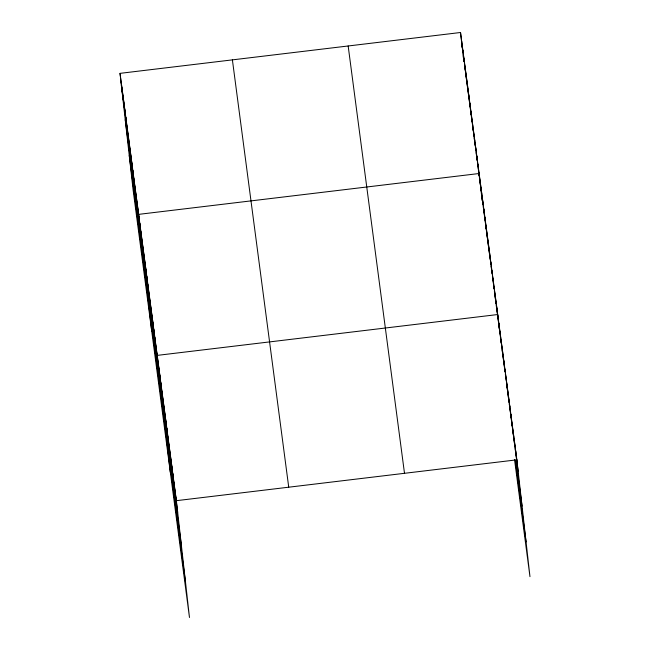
<?xml version="1.0" encoding="UTF-8"?>
<svg xmlns="http://www.w3.org/2000/svg" width="650" height="650" viewBox="0 0 650 650"><rect width="100%" height="100%" fill="white"/><g stroke="black" fill="none" stroke-linecap="round" stroke-linejoin="round"><path stroke-width="0.97" d="M120.031 73.353L176.369 500.679L189.475 617.5L133.136 190.174L120.031 73.353L460.525 32.5L516.864 459.826L529.969 576.648L514.524 459.509M176.369 500.679L516.864 459.826M462.865 51.927L461.825 44.086L462.264 47.946M463.117 53.885L464.149 61.717L462.849 50.131M464.409 63.676L467.512 87.181M467.634 88.156L468.796 96.972L467.496 85.386M468.926 97.947L472.03 121.452M472.672 126.352L470.982 111.824M472.932 128.31L473.322 131.243M473.574 133.201L473.964 136.143M474.224 138.101L474.606 141.042L473.306 129.447M474.866 143L475.256 145.933M475.516 147.891L475.767 149.849L474.468 138.263M476.157 152.791L477.189 160.623M477.449 162.581L477.969 166.498M478.091 167.481L478.481 170.414M478.741 172.38L479.253 176.296L477.953 164.702M479.383 177.271L480.415 185.104L479.115 173.518L138.621 214.37L151.726 331.191M480.675 187.062L481.577 193.919L480.277 182.333M481.967 196.861L482.999 204.693M483.259 206.651L483.779 210.568M483.901 211.551L485.062 220.358L483.762 208.772M485.192 221.341L489.588 254.637L488.41 244.026M489.71 255.613L490.23 259.537M490.49 261.495L490.872 264.428L489.572 252.842M491.132 266.386L491.522 269.327M491.782 271.286L492.034 273.244L490.734 261.658M492.424 276.177L492.814 279.118M493.456 284.017L491.896 270.465M493.716 285.976L494.106 288.909L493.058 279.281M494.358 290.867L494.747 293.808M495.007 295.766L495.519 299.683L494.219 288.096M495.649 300.666L496.039 303.599M496.299 305.557L497.331 313.398M497.591 315.356L499.964 333.393M500.207 335.205L500.565 337.927M500.801 339.747L501.28 343.379M501.524 345.191L501.881 347.921M502.125 349.733L502.596 353.364L501.296 341.778M502.718 354.274L504.514 367.892M504.757 369.712L504.993 371.532L503.693 359.938M505.351 374.254L505.83 377.886M508.462 397.865L504.887 369.021M508.584 398.767L509.064 402.399M509.308 404.219L509.665 406.941M509.901 408.761L510.38 412.392M510.624 414.204L513.614 436.906M513.849 438.726L514.93 446.899M515.166 448.711L515.645 452.343M515.767 453.253L518.164 471.413M516.076 460.736L522.056 506.139M515.296 460.192L526.069 541.921M348.164 45.979L404.495 473.306M232.399 59.873L288.73 487.199M121.331 84.939L177.669 512.265M125.231 119.665L181.561 546.991M129.244 155.447L185.575 582.774M515.661 450.743L516.961 462.337M514.467 441.667L515.661 452.286M513.273 432.583L514.572 444.169M512.07 423.507L513.37 435.094M510.876 414.424L512.176 426.01M509.681 405.34L510.981 416.934M508.479 396.264L509.673 406.884M507.284 387.181L508.479 397.808M506.09 378.097L507.39 389.691M502.499 350.862L503.799 362.448M500.102 332.694L501.296 343.322M498.907 323.619L500.094 334.238M499.33 329.022L497.705 314.535L157.211 355.387L170.316 472.209M499.549 330.947L499.874 333.84M496.543 305.719L497.843 317.314M495.381 296.912L496.681 308.498M487.248 235.211L488.548 246.805M486.086 226.403L487.386 237.989M484.924 217.588L486.224 229.174M482.601 199.956L483.795 210.584M481.439 191.149L482.739 202.735M480.634 187.037L481.065 190.897M481.284 192.822L481.609 195.715M481.934 198.616L482.154 200.541M476.791 155.894L477.986 166.514M475.629 147.079L476.929 158.665M472.144 120.64L473.338 131.259M469.82 103.009L471.12 114.595M468.658 94.193L469.958 105.787M466.334 76.57L467.529 87.189M465.173 67.754L466.473 79.341M464.011 58.939L465.311 70.533M461.687 41.316L462.881 51.935M460.525 32.5L461.614 42.161M462.475 49.879L462.8 52.772M463.125 55.664L463.344 57.598M175.167 491.595L176.467 503.189M173.972 482.519L175.273 494.106M172.778 473.436L174.078 485.022M171.576 464.352L172.876 475.946M170.381 455.276L171.681 466.863M169.187 446.192L170.487 457.787M167.984 437.117L169.284 448.703M166.79 428.033L168.09 439.619M165.596 418.949L166.896 430.544M164.393 409.874L165.693 421.46M163.199 400.79L164.499 412.376M162.004 391.706L163.304 403.301M160.802 382.631L162.102 394.217M159.607 373.547L160.907 385.141M158.413 364.471L159.713 376.058M156.049 346.572L157.349 358.166M154.887 337.756L156.187 349.351M153.725 328.949L155.025 340.535M152.563 320.133L153.863 331.719M151.401 311.317L152.701 322.912M150.239 302.502L151.539 314.096M149.077 293.694L150.377 305.281M147.916 284.879L149.216 296.465M146.754 276.063L148.054 287.658M145.592 267.248L146.892 278.842M144.43 258.44L145.73 270.026M143.268 249.624L144.568 261.211M142.106 240.809L143.406 252.403M140.944 231.993L142.244 243.588M139.782 223.186L141.082 234.772M137.459 205.554L138.759 217.149M136.297 196.739L137.597 208.333M135.135 187.931L136.435 199.518M133.973 179.116L135.273 190.702M132.811 170.3L134.111 181.894M131.649 161.484L132.949 173.079M130.487 152.677L131.787 164.263M129.326 143.861L130.626 155.447M128.164 135.046L129.464 146.64M127.002 126.23L128.302 137.824M125.84 117.423L127.14 129.009M124.678 108.607L125.978 120.193M123.516 99.791L124.816 111.386M122.354 90.976L123.654 102.57M121.192 82.168L122.492 93.754"/></g></svg>
